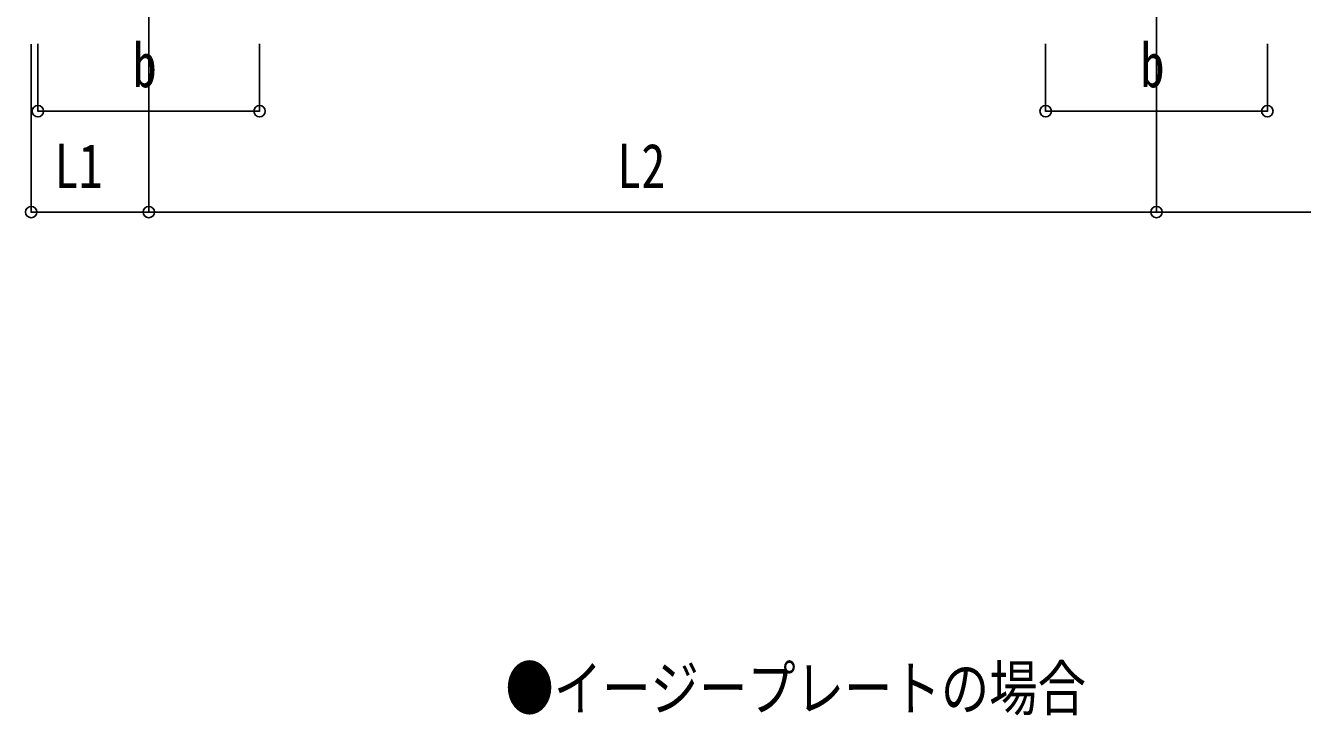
# Model space of a CAD drawing. Units: millimetres, scale not verified. Extents: x -16820 to 16820, y -11880 to 11880.
# Drawn here: x -4573 to -772, y -5608 to -3556 of the extents above; entities that cross this region are included whole.
import ezdxf
from ezdxf.enums import TextEntityAlignment as Align

# ---------------------------------------------------------------- set-up
doc = ezdxf.new("R2010")
doc.units = ezdxf.units.MM
doc.header["$LTSCALE"] = 50
for name, color, linetype in [('0-2_USER1', 3, 'Continuous'), ('0-4_YKK_12', 2, 'Continuous'), ('0-7_YKK_D', 6, 'Continuous')]:
    doc.layers.add(name, color=color, linetype=linetype)
doc.styles.add('ＭＳ ゴシック', font='')
doc.styles.get('ＭＳ ゴシック').set_extended_font_data('MS Gothic')

msp = doc.modelspace()

# ---------------------------------------------------------------- linework, layer by layer
at = {"layer": '0-4_YKK_12'}
for p, q in [((-4206.16, -3260.8), (-4206.16, -3760.8)), ((-1206.16, -3260.8), (-1206.16, -3760.8))]:
    msp.add_line(p, q, dxfattribs=at)
at = {"layer": '0-7_YKK_D'}
for p, q in [((-4536.16, -3610.8), (-4536.16, -3811.8)), ((-4206.16, -3610.8), (-4206.16, -4111.8)), ((-3876.16, -3610.8), (-3876.16, -3811.8)), ((-1536.16, -3610.8), (-1536.16, -3811.8)), ((-876.16, -3610.8), (-876.16, -3811.8)), ((-4555.96, -3611.8), (-4555.96, -4111.8)), ((-4206.16, -3761.8), (-4206.16, -4111.8)), ((-1206.16, -3761.8), (-1206.16, -4111.8)), ((-1206.16, -3761.8), (-1206.16, -4111.8)), ((-4536.16, -3810.8), (-3876.16, -3810.8)), ((-1536.16, -3810.8), (-876.16, -3810.8)), ((-4206.16, -4110.8), (-4555.96, -4110.8)), ((-4206.16, -4110.8), (-1206.16, -4110.8)), ((-1206.16, -4110.8), (1793.84, -4110.8))]:
    msp.add_line(p, q, dxfattribs=at)
for centre in [(-4536.16, -3810.8), (-3876.16, -3810.8), (-1536.16, -3810.8), (-876.16, -3810.8), (-4555.96, -4110.8), (-4206.16, -4110.8), (-4206.16, -4110.8), (-1206.16, -4110.8), (-1206.16, -4110.8)]:
    msp.add_circle(centre, 17, dxfattribs=at)

# ---------------------------------------------------------------- texts
at = {"layer": '0-2_USER1', "style": 'ＭＳ ゴシック', "width": 0.8}
msp.add_text('●イージープレートの場合', height=132, dxfattribs=at).set_placement((-3144.58, -5632.73), align=Align.BOTTOM_LEFT)
at = {"layer": '0-7_YKK_D', "style": 'ＭＳ ゴシック', "width": 0.8}
for s, p in [('b', (-4254.16, -3778.8)), ('b', (-1254.16, -3778.8)), ('L1', (-4486.66, -4078.8)), ('L2', (-2811.76, -4078.8))]:
    msp.add_text(s, height=132, dxfattribs=at).set_placement(p, align=Align.BOTTOM_LEFT)

doc.saveas('drawing.dxf')
